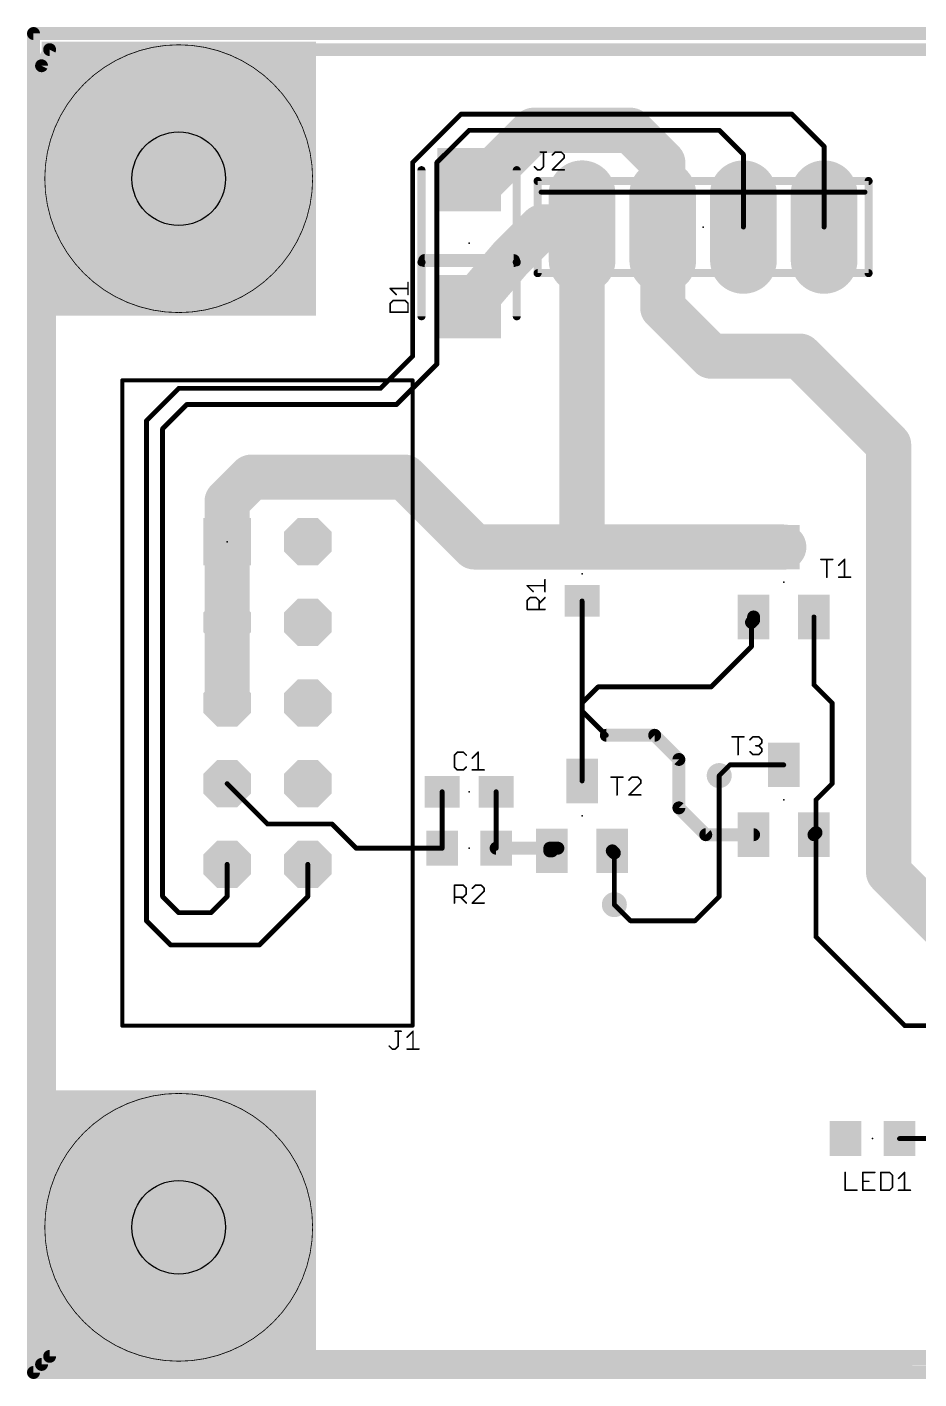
# Model space of a CAD drawing. Extents: x -0.2 to 44.7, y 0.1 to 42.6.
# Drawn here: x -0.2 to 27.88, y 0.05 to 42.62 of the extents above; entities that cross this region are included whole.
import ezdxf

# ---------------------------------------------------------------- set-up
doc = ezdxf.new("R2010")
doc.units = 0
for name, color, linetype in [('1', 22, 'CONTINUOUS'), ('16', 175, 'CONTINUOUS'), ('17', 82, 'CONTINUOUS'), ('18', 82, 'CONTINUOUS'), ('20', 7, 'CONTINUOUS'), ('21', 253, 'CONTINUOUS'), ('23', 7, 'CONTINUOUS'), ('25', 253, 'CONTINUOUS'), ('41', 22, 'CONTINUOUS'), ('42', 175, 'CONTINUOUS')]:
    doc.layers.add(name, color=color, linetype=linetype)

# ---------------------------------------------------------------- blocks, each defined once
blk = doc.blocks.new('RECT')
blk.add_solid([(-0.5, -0.5), (0.5, -0.5), (-0.5, 0.5), (0.5, 0.5)])
blk = doc.blocks.new('SQUAREP')
blk.add_solid([(-0.5, -0.5), (0.5, -0.5), (-0.5, 0.5), (0.5, 0.5)])
blk = doc.blocks.new('OCTAGONP')
at = {"const_width": 0.5}
blk.add_lwpolyline([(-0.25, -0.1036), (-0.25, 0.1036), (-0.1036, 0.25), (0.1036, 0.25), (0.25, 0.1036), (0.25, -0.1036), (0.1036, -0.25), (-0.1036, -0.25), (-0.25, -0.1036), (-0.25, 0.1036)], dxfattribs=at)
blk = doc.blocks.new('LONGP100')
at = {"const_width": 1}
blk.add_lwpolyline([(-0.5, 0), (0.5, 0)], dxfattribs=at)
at = {"const_width": 0.5}
for points in [[(-0.5, 0.25, 1), (-0.5, -0.25)], [(0.5, -0.25, 1), (0.5, 0.25)]]:
    blk.add_lwpolyline(points, format="xyb", dxfattribs=at)
blk = doc.blocks.new('ROUNDV')
at = {"const_width": 0.5}
blk.add_lwpolyline([(0, -0.25, 1), (0, 0.25, 1), (0, -0.25)], format="xyb", dxfattribs=at)

msp = doc.modelspace()

# ---------------------------------------------------------------- linework, layer by layer
at = {"layer": '1'}
for points, const_width in [([(0.254, 41.402), (0.508, 41.91)], 0.4064), ([(0.508, 41.91), (43.942, 41.91)], 0.4064), ([(0.254, 0.508), (0.254, 41.402)], 0.4064), ([(14.192, 37.814), (15.748, 39.37)], 1.4224), ([(15.748, 39.37), (18.796, 39.37)], 1.4224), ([(18.796, 39.37), (19.812, 38.354)], 1.4224), ([(19.812, 38.354), (19.812, 36.322)], 1.4224), ([(13.716, 37.814), (14.192, 37.814)], 1.4224), ([(15.018, 35.338), (16.002, 36.322)], 1.4224), ([(16.002, 36.322), (17.272, 36.322)], 1.4224), ([(17.272, 26.25), (17.272, 36.322)], 1.4224), ([(19.812, 33.782), (19.812, 36.322)], 1.4224), ([(13.716, 33.814), (15.018, 35.338)], 1.4224), ([(21.336, 32.258), (19.812, 33.782)], 1.4224), ([(24.13, 32.258), (21.336, 32.258)], 1.4224), ([(26.924, 29.464), (24.13, 32.258)], 1.4224), ([(26.924, 16.002), (26.924, 29.464)], 1.4224), ([(6.096, 27.686), (6.858, 28.448)], 1.4224), ([(6.858, 28.448), (11.684, 28.448)], 1.4224), ([(11.684, 28.448), (13.882, 26.25)], 1.4224), ([(6.096, 27.686), (6.096, 26.416)], 1.4224), ([(6.096, 26.416), (6.096, 23.876)], 1.4224), ([(17.272, 26.25), (13.882, 26.25)], 1.4224), ([(17.276, 26.246), (17.272, 26.25)], 1.4224), ([(23.622, 26.246), (17.276, 26.246)], 1.4224), ([(6.096, 23.876), (6.096, 21.336)], 1.4224), ([(17.272, 21.336), (17.272, 24.55)], 0.1524), ([(22.672, 23.942), (22.606, 23.876)], 0.4064), ([(22.672, 24.046), (22.672, 23.942)], 0.4064), ([(22.606, 23.876), (22.606, 23.114)], 0.1524), ([(24.572, 24.046), (24.572, 21.91)], 0.1524), ([(22.606, 23.114), (21.336, 21.844)], 0.1524), ([(17.78, 21.844), (17.272, 21.336)], 0.1524), ([(21.336, 21.844), (17.78, 21.844)], 0.1524), ([(24.572, 21.91), (25.146, 21.336)], 0.1524), ([(17.272, 21.082), (17.272, 21.336)], 0.1524), ([(25.146, 21.336), (25.146, 18.796)], 0.1524), ([(17.272, 18.88), (17.272, 21.082)], 0.1524), ([(18.034, 20.32), (17.272, 21.082)], 0.1524), ([(19.558, 20.32), (18.034, 20.32)], 0.4064), ([(20.32, 19.558), (19.558, 20.32)], 0.4064), ([(20.32, 18.034), (20.32, 19.558)], 0.4064), ([(21.928, 19.388), (21.59, 19.05)], 0.1524), ([(23.622, 19.388), (21.928, 19.388)], 0.1524), ([(7.366, 17.526), (6.096, 18.796)], 0.1524), ([(25.146, 18.796), (24.638, 18.288)], 0.1524), ([(12.866, 16.764), (12.866, 18.542)], 0.1524), ([(14.566, 16.764), (14.566, 18.542)], 0.1524), ([(24.638, 18.288), (24.638, 17.254)], 0.1524), ([(21.166, 17.188), (20.32, 18.034)], 0.4064), ([(9.398, 17.526), (7.366, 17.526)], 0.1524), ([(10.16, 16.764), (9.398, 17.526)], 0.1524), ([(24.638, 17.254), (24.572, 17.188)], 0.4064), ([(22.672, 17.188), (21.166, 17.188)], 0.4064), ([(24.638, 17.254), (24.638, 13.97)], 0.1524), ([(10.16, 16.764), (12.866, 16.764)], 0.1524), ([(14.566, 16.764), (16.256, 16.764)], 0.4064), ([(16.256, 16.764), (16.51, 16.764)], 0.4064), ([(16.256, 16.68), (16.256, 16.764)], 0.4064), ([(16.322, 16.68), (16.256, 16.68)], 0.4064), ([(18.288, 16.614), (18.222, 16.68)], 0.4064), ([(18.288, 14.986), (18.288, 16.614)], 0.1524), ([(28.702, 14.224), (26.924, 16.002)], 1.4224), ([(24.638, 13.97), (27.432, 11.176)], 0.1524), ([(27.432, 11.176), (32.004, 11.176)], 0.1524), ([(30.392, 7.62), (27.266, 7.62)], 0.1524), ([(43.942, 0.762), (0.254, 0.508)], 0.4064)]:
    msp.add_lwpolyline(points, dxfattribs=dict(at, const_width=const_width))
for points, const_width in [([(0.508, 42.0116, 1), (0.508, 41.8084)], 0.2032), ([(0.5989, 41.8646, 1), (0.4171, 41.9554)], 0.2032), ([(0.3556, 41.402, 1), (0.1524, 41.402)], 0.2032), ([(0.1631, 41.4474, 1), (0.3449, 41.3566)], 0.2032), ([(15.748, 39.7256, 1), (15.748, 39.0144)], 0.7112), ([(15.9994, 39.1186, 1), (15.4966, 39.6214)], 0.7112), ([(19.0474, 39.6214, 1), (18.5446, 39.1186)], 0.7112), ([(18.796, 39.0144, 1), (18.796, 39.7256)], 0.7112), ([(20.1676, 38.354, 1), (19.4564, 38.354)], 0.7112), ([(19.5606, 38.1026, 1), (20.0634, 38.6054)], 0.7112), ([(13.716, 38.1696, 1), (13.716, 37.4584)], 0.7112), ([(13.9406, 38.0654, 1), (14.4434, 37.5626)], 0.7112), ([(14.192, 37.4584, 1), (14.192, 38.1696)], 0.7112), ([(16.002, 36.6776, 1), (16.002, 35.9664)], 0.7112), ([(16.2534, 36.0706, 1), (15.7506, 36.5734)], 0.7112), ([(17.6276, 36.322, 1), (16.9164, 36.322)], 0.7112), ([(17.272, 35.9664, 1), (17.272, 36.6776)], 0.7112), ([(20.1676, 36.322, 1), (19.4564, 36.322)], 0.7112), ([(19.4564, 36.322, 1), (20.1676, 36.322)], 0.7112), ([(14.7666, 35.5894, 1), (15.2694, 35.0866)], 0.7112), ([(15.2884, 35.107, 1), (14.7476, 35.569)], 0.7112), ([(20.0634, 34.0334, 1), (19.5606, 33.5306)], 0.7112), ([(13.4456, 34.045, 1), (13.9864, 33.583)], 0.7112), ([(19.4564, 33.782, 1), (20.1676, 33.782)], 0.7112), ([(21.336, 32.6136, 1), (21.336, 31.9024)], 0.7112), ([(21.0846, 32.0066, 1), (21.5874, 32.5094)], 0.7112), ([(24.3814, 32.5094, 1), (23.8786, 32.0066)], 0.7112), ([(24.13, 31.9024, 1), (24.13, 32.6136)], 0.7112), ([(27.2796, 29.464, 1), (26.5684, 29.464)], 0.7112), ([(26.6726, 29.2126, 1), (27.1754, 29.7154)], 0.7112), ([(6.858, 28.8036, 1), (6.858, 28.0924)], 0.7112), ([(7.1094, 28.1966, 1), (6.6066, 28.6994)], 0.7112), ([(11.9354, 28.6994, 1), (11.4326, 28.1966)], 0.7112), ([(11.684, 28.0924, 1), (11.684, 28.8036)], 0.7112), ([(6.4516, 27.686, 1), (5.7404, 27.686)], 0.7112), ([(5.8446, 27.9374, 1), (6.3474, 27.4346)], 0.7112), ([(6.4516, 26.416, 1), (5.7404, 26.416)], 0.7112), ([(13.882, 26.6056, 1), (13.882, 25.8944)], 0.7112), ([(13.6306, 25.9986, 1), (14.1334, 26.5014)], 0.7112), ([(17.5234, 26.5014, 1), (17.0206, 25.9986)], 0.7112), ([(17.276, 26.6016, 1), (17.276, 25.8904)], 0.7112), ([(17.0246, 25.9946, 1), (17.5274, 26.4974)], 0.7112), ([(17.272, 25.8944, 1), (17.272, 26.6056)], 0.7112), ([(23.622, 25.8904, 1), (23.622, 26.6016)], 0.7112), ([(5.7404, 26.416, 1), (6.4516, 26.416)], 0.7112), ([(16.9164, 26.25, 1), (17.6276, 26.25)], 0.7112), ([(6.4516, 23.876, 1), (5.7404, 23.876)], 0.7112), ([(17.3101, 24.55, 1), (17.2339, 24.55)], 0.0762), ([(5.7404, 23.876, 1), (6.4516, 23.876)], 0.7112), ([(22.5342, 23.9478, 1), (22.6778, 23.8042)], 0.2032), ([(22.7736, 24.046, 1), (22.5704, 24.046)], 0.2032), ([(22.5704, 23.942, 1), (22.7736, 23.942)], 0.2032), ([(22.7438, 23.8702, 1), (22.6002, 24.0138)], 0.2032), ([(22.6441, 23.876, 1), (22.5679, 23.876)], 0.0762), ([(24.6101, 24.046, 1), (24.5339, 24.046)], 0.0762), ([(22.5679, 23.114, 1), (22.6441, 23.114)], 0.0762), ([(22.6329, 23.0871, 1), (22.5791, 23.1409)], 0.0762), ([(17.78, 21.8821, 1), (17.78, 21.8059)], 0.0762), ([(17.8069, 21.8171, 1), (17.7531, 21.8709)], 0.0762), ([(21.3091, 21.8709, 1), (21.3629, 21.8171)], 0.0762), ([(21.336, 21.8059, 1), (21.336, 21.8821)], 0.0762), ([(24.5339, 21.91, 1), (24.6101, 21.91)], 0.0762), ([(24.5989, 21.9369, 1), (24.5451, 21.8831)], 0.0762), ([(5.7404, 21.336, 1), (6.4516, 21.336)], 0.7112), ([(17.3101, 21.336, 1), (17.2339, 21.336)], 0.0762), ([(17.2339, 21.336, 1), (17.3101, 21.336)], 0.0762), ([(17.2451, 21.3629, 1), (17.2989, 21.3091)], 0.0762), ([(25.1841, 21.336, 1), (25.1079, 21.336)], 0.0762), ([(25.1191, 21.3091, 1), (25.1729, 21.3629)], 0.0762), ([(17.3101, 21.082, 1), (17.2339, 21.082)], 0.0762), ([(17.2339, 21.082, 1), (17.3101, 21.082)], 0.0762), ([(17.2989, 21.1089, 1), (17.2451, 21.0551)], 0.0762), ([(18.034, 20.4216, 1), (18.034, 20.2184)], 0.2032), ([(19.6298, 20.3918, 1), (19.4862, 20.2482)], 0.2032), ([(19.558, 20.2184, 1), (19.558, 20.4216)], 0.2032), ([(18.0071, 20.2931, 1), (18.0609, 20.3469)], 0.0762), ([(20.4216, 19.558, 1), (20.2184, 19.558)], 0.2032), ([(20.2482, 19.4862, 1), (20.3918, 19.6298)], 0.2032), ([(21.928, 19.4261, 1), (21.928, 19.3499)], 0.0762), ([(21.9549, 19.3611, 1), (21.9011, 19.4149)], 0.0762), ([(23.622, 19.3499, 1), (23.622, 19.4261)], 0.0762), ([(6.1229, 18.8229, 1), (6.0691, 18.7691)], 0.0762), ([(17.2339, 18.88, 1), (17.3101, 18.88)], 0.0762), ([(21.5631, 19.0769, 1), (21.6169, 19.0231)], 0.0762), ([(25.1079, 18.796, 1), (25.1841, 18.796)], 0.0762), ([(25.1729, 18.7691, 1), (25.1191, 18.8229)], 0.0762), ([(12.9041, 18.542, 1), (12.8279, 18.542)], 0.0762), ([(14.6041, 18.542, 1), (14.5279, 18.542)], 0.0762), ([(24.6761, 18.288, 1), (24.5999, 18.288)], 0.0762), ([(24.6111, 18.3149, 1), (24.6649, 18.2611)], 0.0762), ([(20.2184, 18.034, 1), (20.4216, 18.034)], 0.2032), ([(20.3918, 18.1058, 1), (20.2482, 17.9622)], 0.2032), ([(7.366, 17.5641, 1), (7.366, 17.4879)], 0.0762), ([(7.3391, 17.4991, 1), (7.3929, 17.5529)], 0.0762), ([(9.4249, 17.5529, 1), (9.3711, 17.4991)], 0.0762), ([(9.398, 17.4879, 1), (9.398, 17.5641)], 0.0762), ([(24.7098, 17.1822, 1), (24.5662, 17.3258)], 0.2032), ([(21.166, 17.2896, 1), (21.166, 17.0864)], 0.2032), ([(21.0942, 17.1162, 1), (21.2378, 17.2598)], 0.2032), ([(22.672, 17.0864, 1), (22.672, 17.2896)], 0.2032), ([(24.5002, 17.2598, 1), (24.6438, 17.1162)], 0.2032), ([(24.6761, 17.254, 1), (24.5999, 17.254)], 0.0762), ([(24.5999, 17.254, 1), (24.6761, 17.254)], 0.0762), ([(10.16, 16.8021, 1), (10.16, 16.7259)], 0.0762), ([(10.1331, 16.7371, 1), (10.1869, 16.7909)], 0.0762), ([(12.8279, 16.764, 1), (12.9041, 16.764)], 0.0762), ([(12.866, 16.7259, 1), (12.866, 16.8021)], 0.0762), ([(14.566, 16.8656, 1), (14.566, 16.6624)], 0.2032), ([(14.5279, 16.764, 1), (14.6041, 16.764)], 0.0762), ([(16.256, 16.8656, 1), (16.256, 16.6624)], 0.2032), ([(16.3576, 16.764, 1), (16.1544, 16.764)], 0.2032), ([(16.256, 16.7816, 1), (16.256, 16.5784)], 0.2032), ([(16.1544, 16.68, 1), (16.3576, 16.68)], 0.2032), ([(16.256, 16.6624, 1), (16.256, 16.8656)], 0.2032), ([(16.322, 16.5784, 1), (16.322, 16.7816)], 0.2032), ([(16.51, 16.6624, 1), (16.51, 16.8656)], 0.2032), ([(18.2938, 16.7518, 1), (18.1502, 16.6082)], 0.2032), ([(18.2162, 16.5422, 1), (18.3598, 16.6858)], 0.2032), ([(18.3261, 16.614, 1), (18.2499, 16.614)], 0.0762), ([(27.1754, 16.2534, 1), (26.6726, 15.7506)], 0.7112), ([(26.5684, 16.002, 1), (27.2796, 16.002)], 0.7112), ([(18.2499, 14.986, 1), (18.3261, 14.986)], 0.0762), ([(24.5999, 13.97, 1), (24.6761, 13.97)], 0.0762), ([(24.6649, 13.9969, 1), (24.6111, 13.9431)], 0.0762), ([(27.432, 11.2141, 1), (27.432, 11.1379)], 0.0762), ([(27.4051, 11.1491, 1), (27.4589, 11.2029)], 0.0762), ([(27.266, 7.6581, 1), (27.266, 7.5819)], 0.0762), ([(0.2534, 0.6096, 1), (0.2546, 0.4064)], 0.2032), ([(0.1524, 0.508, 1), (0.3556, 0.508)], 0.2032)]:
    msp.add_lwpolyline(points, format="xyb", dxfattribs=dict(at, const_width=const_width))
at = {"layer": '16'}
for points, const_width in [([(0.508, 41.91), (43.942, 41.91)], 0.4064), ([(0.508, 0.762), (0.508, 41.91)], 0.4064), ([(11.938, 38.354), (13.462, 39.878)], 0.1524), ([(13.462, 39.878), (23.876, 39.878)], 0.1524), ([(23.876, 39.878), (24.892, 38.862)], 0.1524), ([(12.7, 38.354), (13.716, 39.37)], 0.1524), ([(13.716, 39.37), (21.59, 39.37)], 0.1524), ([(21.59, 39.37), (22.352, 38.608)], 0.1524), ([(24.892, 38.862), (24.892, 36.322)], 0.1524), ([(11.938, 32.258), (11.938, 38.354)], 0.1524), ([(12.7, 32.004), (12.7, 38.354)], 0.1524), ([(22.352, 38.608), (22.352, 36.322)], 0.1524), ([(10.922, 31.242), (11.938, 32.258)], 0.1524), ([(11.43, 30.734), (12.7, 32.004)], 0.1524), ([(3.556, 30.226), (4.572, 31.242)], 0.1524), ([(4.572, 31.242), (10.922, 31.242)], 0.1524), ([(4.064, 29.972), (4.826, 30.734)], 0.1524), ([(4.826, 30.734), (11.43, 30.734)], 0.1524), ([(3.556, 14.478), (3.556, 30.226)], 0.1524), ([(4.064, 15.24), (4.064, 29.972)], 0.1524), ([(21.59, 19.05), (21.59, 15.24)], 0.1524), ([(6.096, 16.256), (6.096, 15.24)], 0.1524), ([(8.636, 15.24), (8.636, 16.256)], 0.1524), ([(4.572, 14.732), (4.064, 15.24)], 0.1524), ([(6.096, 15.24), (5.588, 14.732)], 0.1524), ([(8.636, 15.24), (7.112, 13.716)], 0.1524), ([(18.796, 14.478), (18.288, 14.986)], 0.1524), ([(21.59, 15.24), (20.828, 14.478)], 0.1524), ([(4.318, 13.716), (3.556, 14.478)], 0.1524), ([(5.588, 14.732), (4.572, 14.732)], 0.1524), ([(20.828, 14.478), (18.796, 14.478)], 0.1524), ([(7.112, 13.716), (4.318, 13.716)], 0.1524), ([(43.942, 0.762), (0.508, 0.762)], 0.4064)]:
    msp.add_lwpolyline(points, dxfattribs=dict(at, const_width=const_width))
for points, const_width in [([(0.508, 42.0116, 1), (0.508, 41.8084)], 0.2032), ([(0.6096, 41.91, 1), (0.4064, 41.91)], 0.2032), ([(13.462, 39.9161, 1), (13.462, 39.8399)], 0.0762), ([(13.4889, 39.8511, 1), (13.4351, 39.9049)], 0.0762), ([(23.9029, 39.9049, 1), (23.8491, 39.8511)], 0.0762), ([(23.876, 39.8399, 1), (23.876, 39.9161)], 0.0762), ([(13.716, 39.4081, 1), (13.716, 39.3319)], 0.0762), ([(13.7429, 39.3431, 1), (13.6891, 39.3969)], 0.0762), ([(21.6169, 39.3969, 1), (21.5631, 39.3431)], 0.0762), ([(21.59, 39.3319, 1), (21.59, 39.4081)], 0.0762), ([(24.9301, 38.862, 1), (24.8539, 38.862)], 0.0762), ([(24.8651, 38.8351, 1), (24.9189, 38.8889)], 0.0762), ([(11.9761, 38.354, 1), (11.8999, 38.354)], 0.0762), ([(11.9111, 38.3809, 1), (11.9649, 38.3271)], 0.0762), ([(12.7381, 38.354, 1), (12.6619, 38.354)], 0.0762), ([(12.6731, 38.3809, 1), (12.7269, 38.3271)], 0.0762), ([(22.3901, 38.608, 1), (22.3139, 38.608)], 0.0762), ([(22.3251, 38.5811, 1), (22.3789, 38.6349)], 0.0762), ([(22.3139, 36.322, 1), (22.3901, 36.322)], 0.0762), ([(24.8539, 36.322, 1), (24.9301, 36.322)], 0.0762), ([(11.8999, 32.258, 1), (11.9761, 32.258)], 0.0762), ([(11.9649, 32.2311, 1), (11.9111, 32.2849)], 0.0762), ([(12.6619, 32.004, 1), (12.7381, 32.004)], 0.0762), ([(12.7269, 31.9771, 1), (12.6731, 32.0309)], 0.0762), ([(4.572, 31.2801, 1), (4.572, 31.2039)], 0.0762), ([(4.5989, 31.2151, 1), (4.5451, 31.2689)], 0.0762), ([(10.8951, 31.2689, 1), (10.9489, 31.2151)], 0.0762), ([(10.922, 31.2039, 1), (10.922, 31.2801)], 0.0762), ([(4.826, 30.7721, 1), (4.826, 30.6959)], 0.0762), ([(4.8529, 30.7071, 1), (4.7991, 30.7609)], 0.0762), ([(11.4031, 30.7609, 1), (11.4569, 30.7071)], 0.0762), ([(11.43, 30.6959, 1), (11.43, 30.7721)], 0.0762), ([(3.5941, 30.226, 1), (3.5179, 30.226)], 0.0762), ([(3.5291, 30.2529, 1), (3.5829, 30.1991)], 0.0762), ([(4.1021, 29.972, 1), (4.0259, 29.972)], 0.0762), ([(4.0371, 29.9989, 1), (4.0909, 29.9451)], 0.0762), ([(21.6281, 19.05, 1), (21.5519, 19.05)], 0.0762), ([(6.1341, 16.256, 1), (6.0579, 16.256)], 0.0762), ([(8.6741, 16.256, 1), (8.5979, 16.256)], 0.0762), ([(4.0259, 15.24, 1), (4.1021, 15.24)], 0.0762), ([(4.0909, 15.2669, 1), (4.0371, 15.2131)], 0.0762), ([(6.0579, 15.24, 1), (6.1341, 15.24)], 0.0762), ([(6.1229, 15.2131, 1), (6.0691, 15.2669)], 0.0762), ([(8.5979, 15.24, 1), (8.6741, 15.24)], 0.0762), ([(8.6629, 15.2131, 1), (8.6091, 15.2669)], 0.0762), ([(18.3149, 15.0129, 1), (18.2611, 14.9591)], 0.0762), ([(21.5519, 15.24, 1), (21.6281, 15.24)], 0.0762), ([(21.6169, 15.2131, 1), (21.5631, 15.2669)], 0.0762), ([(3.5179, 14.478, 1), (3.5941, 14.478)], 0.0762), ([(3.5829, 14.5049, 1), (3.5291, 14.4511)], 0.0762), ([(4.572, 14.7701, 1), (4.572, 14.6939)], 0.0762), ([(4.5451, 14.7051, 1), (4.5989, 14.7589)], 0.0762), ([(5.5611, 14.7589, 1), (5.6149, 14.7051)], 0.0762), ([(5.588, 14.6939, 1), (5.588, 14.7701)], 0.0762), ([(18.796, 14.5161, 1), (18.796, 14.4399)], 0.0762), ([(18.7691, 14.4511, 1), (18.8229, 14.5049)], 0.0762), ([(20.8011, 14.5049, 1), (20.8549, 14.4511)], 0.0762), ([(20.828, 14.4399, 1), (20.828, 14.5161)], 0.0762), ([(4.318, 13.7541, 1), (4.318, 13.6779)], 0.0762), ([(4.2911, 13.6891, 1), (4.3449, 13.7429)], 0.0762), ([(7.0851, 13.7429, 1), (7.1389, 13.6891)], 0.0762), ([(7.112, 13.6779, 1), (7.112, 13.7541)], 0.0762), ([(0.508, 0.8636, 1), (0.508, 0.6604)], 0.2032), ([(0.4064, 0.762, 1), (0.6096, 0.762)], 0.2032)]:
    msp.add_lwpolyline(points, format="xyb", dxfattribs=dict(at, const_width=const_width))
at = {"layer": '20', "const_width": 0.4064}
for points in [[(0, 42.418), (44.45, 42.418)], [(0, 42.418), (0, 0.254)], [(0, 0.254), (44.45, 0.254)]]:
    msp.add_lwpolyline(points, dxfattribs=at)
at = {"layer": '20', "const_width": 0.2032}
for points in [[(0, 42.5196, 1), (0, 42.3164)], [(0.1016, 42.418, 1), (-0.1016, 42.418)], [(0, 0.3556, 1), (0, 0.1524)], [(-0.1016, 0.254, 1), (0.1016, 0.254)]]:
    msp.add_lwpolyline(points, format="xyb", dxfattribs=at)
at = {"layer": '20'}
for centre in [(4.572, 37.846), (4.572, 4.826)]:
    msp.add_circle(centre, 1.4732, dxfattribs=at)
at = {"layer": '21'}
for points, const_width in [([(12.216, 35.214), (12.216, 38.114)], 0.254), ([(15.216, 35.214), (15.216, 38.114)], 0.254), ([(26.292, 37.772), (15.872, 37.772)], 0.254), ([(15.872, 37.772), (15.872, 34.872)], 0.254), ([(26.292, 34.872), (26.292, 37.772)], 0.254), ([(15.982, 37.422), (26.182, 37.422)], 0.1524), ([(12.216, 33.514), (12.216, 35.214)], 0.254), ([(12.216, 35.214), (15.216, 35.214)], 0.254), ([(12.316, 35.268), (15.116, 35.268)], 0.4064), ([(15.216, 33.514), (15.216, 35.214)], 0.254), ([(15.872, 34.872), (26.292, 34.872)], 0.254), ([(11.7906, 34.2007), (11.7906, 34.5736)], 0.0508), ([(11.4177, 34.2007), (11.2313, 34.3871)], 0.0508), ([(11.2313, 34.3871), (11.7906, 34.3871)], 0.0508), ([(11.3245, 34.0123), (11.2313, 33.919)], 0.0508), ([(11.2313, 33.919), (11.2313, 33.6394)], 0.0508), ([(11.2313, 33.6394), (11.7906, 33.6394)], 0.0508), ([(11.6974, 34.0123), (11.3245, 34.0123)], 0.0508), ([(11.7906, 33.919), (11.6974, 34.0123)], 0.0508), ([(11.7906, 33.6394), (11.7906, 33.919)], 0.0508)]:
    msp.add_lwpolyline(points, dxfattribs=dict(at, const_width=const_width))
for points, const_width in [([(12.2795, 38.114, 1), (12.1525, 38.114)], 0.127), ([(15.2795, 38.114, 1), (15.1525, 38.114)], 0.127), ([(15.872, 37.8355, 1), (15.872, 37.7085)], 0.127), ([(15.9355, 37.772, 1), (15.8085, 37.772)], 0.127), ([(26.3555, 37.772, 1), (26.2285, 37.772)], 0.127), ([(26.292, 37.7085, 1), (26.292, 37.8355)], 0.127), ([(15.982, 37.4601, 1), (15.982, 37.3839)], 0.0762), ([(26.182, 37.3839, 1), (26.182, 37.4601)], 0.0762), ([(12.2795, 35.214, 1), (12.1525, 35.214)], 0.127), ([(12.216, 35.2775, 1), (12.216, 35.1505)], 0.127), ([(12.316, 35.3696, 1), (12.316, 35.1664)], 0.2032), ([(15.116, 35.1664, 1), (15.116, 35.3696)], 0.2032), ([(15.2795, 35.214, 1), (15.1525, 35.214)], 0.127), ([(15.216, 35.1505, 1), (15.216, 35.2775)], 0.127), ([(12.1525, 35.214, 1), (12.2795, 35.214)], 0.127), ([(15.1525, 35.214, 1), (15.2795, 35.214)], 0.127), ([(15.872, 34.9355, 1), (15.872, 34.8085)], 0.127), ([(15.8085, 34.872, 1), (15.9355, 34.872)], 0.127), ([(26.2285, 34.872, 1), (26.3555, 34.872)], 0.127), ([(26.292, 34.8085, 1), (26.292, 34.9355)], 0.127), ([(11.8033, 34.5736, 1), (11.7779, 34.5736)], 0.0254), ([(11.2403, 34.3961, 1), (11.2223, 34.3782)], 0.0254), ([(11.2313, 34.3998, 1), (11.2313, 34.3744)], 0.0254), ([(11.4088, 34.1917, 1), (11.4267, 34.2097)], 0.0254), ([(11.7779, 34.2007, 1), (11.8033, 34.2007)], 0.0254), ([(11.7906, 34.3744, 1), (11.7906, 34.3998)], 0.0254), ([(11.244, 33.919, 1), (11.2186, 33.919)], 0.0254), ([(11.2223, 33.928, 1), (11.2403, 33.9101)], 0.0254), ([(11.2313, 33.6521, 1), (11.2313, 33.6267)], 0.0254), ([(11.2186, 33.6394, 1), (11.244, 33.6394)], 0.0254), ([(11.3245, 34.025, 1), (11.3245, 33.9995)], 0.0254), ([(11.3335, 34.0033, 1), (11.3156, 34.0212)], 0.0254), ([(11.7064, 34.0212, 1), (11.6884, 34.0033)], 0.0254), ([(11.6974, 33.9995, 1), (11.6974, 34.025)], 0.0254), ([(11.8033, 33.919, 1), (11.7779, 33.919)], 0.0254), ([(11.7779, 33.6394, 1), (11.8033, 33.6394)], 0.0254), ([(11.7816, 33.9101, 1), (11.7996, 33.928)], 0.0254), ([(11.7906, 33.6267, 1), (11.7906, 33.6521)], 0.0254), ([(12.1525, 33.514, 1), (12.2795, 33.514)], 0.127), ([(15.1525, 33.514, 1), (15.2795, 33.514)], 0.127)]:
    msp.add_lwpolyline(points, format="xyb", dxfattribs=dict(at, const_width=const_width))
at = {"layer": '23'}
for p in [(21.082, 36.322), (13.716, 35.814), (6.096, 26.416), (17.272, 25.4), (23.622, 25.146), (13.716, 18.542), (23.622, 18.288), (17.272, 17.78), (13.716, 16.764), (26.416, 7.62)]:
    msp.add_point(p, dxfattribs=at)
at = {"layer": '25'}
for points, const_width in [([(4.572, 33.6296, 1), (4.572, 42.0624, 1), (4.572, 33.6296)], 0.0254), ([(15.9598, 38.6974, 1), (15.9598, 38.672)], 0.0254), ([(16.0657, 38.6847, 1), (16.0403, 38.6847)], 0.0254), ([(16.1463, 38.672, 1), (16.1463, 38.6974)], 0.0254), ([(16.3257, 38.6004, 1), (16.3437, 38.5825)], 0.0254), ([(16.4279, 38.6974, 1), (16.4279, 38.672)], 0.0254), ([(16.4369, 38.6757, 1), (16.4189, 38.6937)], 0.0254), ([(16.6233, 38.6937, 1), (16.6054, 38.6757)], 0.0254), ([(16.6143, 38.672, 1), (16.6143, 38.6974)], 0.0254), ([(16.7203, 38.5915, 1), (16.6949, 38.5915)], 0.0254), ([(16.6949, 38.4982, 1), (16.7203, 38.4982)], 0.0254), ([(16.6986, 38.5825, 1), (16.7165, 38.6004)], 0.0254), ([(16.7165, 38.4893, 1), (16.6986, 38.5072)], 0.0254), ([(15.7824, 38.2276, 1), (15.7644, 38.2096)], 0.0254), ([(15.8666, 38.1381, 1), (15.8666, 38.1127)], 0.0254), ([(15.8576, 38.1164, 1), (15.8756, 38.1344)], 0.0254), ([(15.9508, 38.1344, 1), (15.9688, 38.1164)], 0.0254), ([(15.9598, 38.1127, 1), (15.9598, 38.1381)], 0.0254), ([(16.0403, 38.2186, 1), (16.0657, 38.2186)], 0.0254), ([(16.062, 38.2096, 1), (16.0441, 38.2276)], 0.0254), ([(16.3347, 38.1381, 1), (16.3347, 38.1127)], 0.0254), ([(16.3257, 38.1344, 1), (16.3437, 38.1164)], 0.0254), ([(16.7076, 38.1127, 1), (16.7076, 38.1381)], 0.0254), ([(2.8258, 31.496, 1), (2.7622, 31.496)], 0.0635), ([(2.794, 31.5278, 1), (2.794, 31.4643)], 0.0635), ([(11.9698, 31.496, 1), (11.9062, 31.496)], 0.0635), ([(11.938, 31.4643, 1), (11.938, 31.5278)], 0.0635), ([(24.7904, 25.8704, 1), (24.7904, 25.845)], 0.0254), ([(24.9895, 25.8577, 1), (24.9641, 25.8577)], 0.0254), ([(25.1633, 25.845, 1), (25.1633, 25.8704)], 0.0254), ([(25.3427, 25.6802, 1), (25.3607, 25.6623)], 0.0254), ([(25.5508, 25.8577, 1), (25.5254, 25.8577)], 0.0254), ([(25.5471, 25.8487, 1), (25.5292, 25.8667)], 0.0254), ([(16.1163, 25.2166, 1), (16.0909, 25.2166)], 0.0254), ([(24.9641, 25.2984, 1), (24.9895, 25.2984)], 0.0254), ([(25.3517, 25.3111, 1), (25.3517, 25.2857)], 0.0254), ([(25.5254, 25.2984, 1), (25.5508, 25.2984)], 0.0254), ([(25.7246, 25.2857, 1), (25.7246, 25.3111)], 0.0254), ([(15.5533, 25.0391, 1), (15.5353, 25.0212)], 0.0254), ([(15.5443, 25.0428, 1), (15.5443, 25.0174)], 0.0254), ([(15.7218, 24.8347, 1), (15.7397, 24.8527)], 0.0254), ([(16.0909, 24.8437, 1), (16.1163, 24.8437)], 0.0254), ([(16.1036, 25.0174, 1), (16.1036, 25.0428)], 0.0254), ([(15.557, 24.562, 1), (15.5316, 24.562)], 0.0254), ([(15.5353, 24.571, 1), (15.5533, 24.5531)], 0.0254), ([(15.5443, 24.2951, 1), (15.5443, 24.2697)], 0.0254), ([(15.5316, 24.2824, 1), (15.557, 24.2824)], 0.0254), ([(15.6375, 24.668, 1), (15.6375, 24.6426)], 0.0254), ([(15.6465, 24.6463, 1), (15.6286, 24.6642)], 0.0254), ([(15.8329, 24.6642, 1), (15.815, 24.6463)], 0.0254), ([(15.824, 24.6426, 1), (15.824, 24.668)], 0.0254), ([(15.9299, 24.562, 1), (15.9045, 24.562)], 0.0254), ([(15.9082, 24.4778, 1), (15.9262, 24.4598)], 0.0254), ([(15.9045, 24.2824, 1), (15.9299, 24.2824)], 0.0254), ([(15.9082, 24.5531, 1), (15.9262, 24.571)], 0.0254), ([(16.1126, 24.6463, 1), (16.0946, 24.6642)], 0.0254), ([(16.1036, 24.2697, 1), (16.1036, 24.2951)], 0.0254), ([(21.9964, 20.2824, 1), (21.9964, 20.257)], 0.0254), ([(22.1955, 20.2697, 1), (22.1701, 20.2697)], 0.0254), ([(22.3693, 20.257, 1), (22.3693, 20.2824)], 0.0254), ([(22.5487, 20.1854, 1), (22.5667, 20.1675)], 0.0254), ([(22.6509, 20.2824, 1), (22.6509, 20.257)], 0.0254), ([(22.6599, 20.2607, 1), (22.6419, 20.2787)], 0.0254), ([(22.7441, 20.0027, 1), (22.7441, 19.9773)], 0.0254), ([(22.8463, 20.2787, 1), (22.8284, 20.2607)], 0.0254), ([(22.8463, 19.999, 1), (22.8284, 19.9811)], 0.0254), ([(22.8284, 19.999, 1), (22.8463, 19.9811)], 0.0254), ([(22.8373, 20.257, 1), (22.8373, 20.2824)], 0.0254), ([(22.8373, 19.9773, 1), (22.8373, 20.0027)], 0.0254), ([(22.9433, 20.1765, 1), (22.9179, 20.1765)], 0.0254), ([(22.9179, 20.0832, 1), (22.9433, 20.0832)], 0.0254), ([(22.9216, 20.1675, 1), (22.9395, 20.1854)], 0.0254), ([(22.9395, 20.0743, 1), (22.9216, 20.0922)], 0.0254), ([(13.2665, 19.6939, 1), (13.2411, 19.6939)], 0.0254), ([(13.2448, 19.7028, 1), (13.2628, 19.6849)], 0.0254), ([(13.347, 19.7998, 1), (13.347, 19.7744)], 0.0254), ([(13.356, 19.7781, 1), (13.338, 19.7961)], 0.0254), ([(13.5424, 19.7961, 1), (13.5244, 19.7781)], 0.0254), ([(13.5334, 19.7744, 1), (13.5334, 19.7998)], 0.0254), ([(13.6176, 19.6849, 1), (13.6356, 19.7028)], 0.0254), ([(13.8061, 19.6096, 1), (13.8241, 19.5917)], 0.0254), ([(14.0142, 19.7871, 1), (13.9888, 19.7871)], 0.0254), ([(14.0105, 19.7781, 1), (13.9925, 19.7961)], 0.0254), ([(22.1701, 19.7104, 1), (22.1955, 19.7104)], 0.0254), ([(22.5667, 19.8126, 1), (22.5487, 19.7946)], 0.0254), ([(22.6509, 19.7231, 1), (22.6509, 19.6977)], 0.0254), ([(22.6419, 19.7014, 1), (22.6599, 19.7194)], 0.0254), ([(22.8284, 19.7194, 1), (22.8463, 19.7014)], 0.0254), ([(22.8373, 19.6977, 1), (22.8373, 19.7231)], 0.0254), ([(22.9433, 19.8968, 1), (22.9179, 19.8968)], 0.0254), ([(22.9179, 19.8036, 1), (22.9433, 19.8036)], 0.0254), ([(22.9216, 19.8878, 1), (22.9395, 19.9058)], 0.0254), ([(22.9395, 19.7946, 1), (22.9216, 19.8126)], 0.0254), ([(13.2628, 19.33, 1), (13.2448, 19.312)], 0.0254), ([(13.2411, 19.321, 1), (13.2665, 19.321)], 0.0254), ([(13.347, 19.2405, 1), (13.347, 19.2151)], 0.0254), ([(13.338, 19.2188, 1), (13.356, 19.2368)], 0.0254), ([(13.5244, 19.2368, 1), (13.5424, 19.2188)], 0.0254), ([(13.5334, 19.2151, 1), (13.5334, 19.2405)], 0.0254), ([(13.6356, 19.312, 1), (13.6176, 19.33)], 0.0254), ([(13.8151, 19.2405, 1), (13.8151, 19.2151)], 0.0254), ([(13.9888, 19.2278, 1), (14.0142, 19.2278)], 0.0254), ([(14.1879, 19.2151, 1), (14.1879, 19.2405)], 0.0254), ([(18.1864, 19.0124, 1), (18.1864, 18.987)], 0.0254), ([(18.3855, 18.9997, 1), (18.3601, 18.9997)], 0.0254), ([(18.5593, 18.987, 1), (18.5593, 19.0124)], 0.0254), ([(18.7387, 18.9154, 1), (18.7567, 18.8975)], 0.0254), ([(18.8409, 19.0124, 1), (18.8409, 18.987)], 0.0254), ([(18.8499, 18.9907, 1), (18.8319, 19.0087)], 0.0254), ([(19.0363, 19.0087, 1), (19.0184, 18.9907)], 0.0254), ([(19.0273, 18.987, 1), (19.0273, 19.0124)], 0.0254), ([(19.1333, 18.9065, 1), (19.1079, 18.9065)], 0.0254), ([(19.1079, 18.8133, 1), (19.1333, 18.8133)], 0.0254), ([(19.1116, 18.8975, 1), (19.1295, 18.9154)], 0.0254), ([(19.1295, 18.8043, 1), (19.1116, 18.8222)], 0.0254), ([(18.3601, 18.4404, 1), (18.3855, 18.4404)], 0.0254), ([(18.7477, 18.4531, 1), (18.7477, 18.4277)], 0.0254), ([(18.7387, 18.4494, 1), (18.7567, 18.4314)], 0.0254), ([(19.1206, 18.4277, 1), (19.1206, 18.4531)], 0.0254), ([(13.2665, 15.5961, 1), (13.2411, 15.5961)], 0.0254), ([(13.2538, 15.6088, 1), (13.2538, 15.5834)], 0.0254), ([(13.5424, 15.6051, 1), (13.5244, 15.5871)], 0.0254), ([(13.5334, 15.5834, 1), (13.5334, 15.6088)], 0.0254), ([(13.6393, 15.5029, 1), (13.6139, 15.5029)], 0.0254), ([(13.6139, 15.3164, 1), (13.6393, 15.3164)], 0.0254), ([(13.6176, 15.4939, 1), (13.6356, 15.5118)], 0.0254), ([(13.6356, 15.3075, 1), (13.6176, 15.3254)], 0.0254), ([(13.8061, 15.5118, 1), (13.8241, 15.4939)], 0.0254), ([(13.9083, 15.6088, 1), (13.9083, 15.5834)], 0.0254), ([(13.9173, 15.5871, 1), (13.8993, 15.6051)], 0.0254), ([(14.1037, 15.6051, 1), (14.0857, 15.5871)], 0.0254), ([(14.0947, 15.5834, 1), (14.0947, 15.6088)], 0.0254), ([(14.2006, 15.5029, 1), (14.1752, 15.5029)], 0.0254), ([(14.1752, 15.4097, 1), (14.2006, 15.4097)], 0.0254), ([(14.179, 15.4939, 1), (14.1969, 15.5118)], 0.0254), ([(14.1969, 15.4007, 1), (14.179, 15.4186)], 0.0254), ([(13.2538, 15.2359, 1), (13.2538, 15.2105)], 0.0254), ([(13.2411, 15.0368, 1), (13.2665, 15.0368)], 0.0254), ([(13.4492, 15.2322, 1), (13.4312, 15.2142)], 0.0254), ([(13.5244, 15.2322, 1), (13.5424, 15.2142)], 0.0254), ([(13.5334, 15.2105, 1), (13.5334, 15.2359)], 0.0254), ([(13.6176, 15.0278, 1), (13.6356, 15.0458)], 0.0254), ([(13.8151, 15.0495, 1), (13.8151, 15.0241)], 0.0254), ([(13.8061, 15.0458, 1), (13.8241, 15.0278)], 0.0254), ([(14.1879, 15.0241, 1), (14.1879, 15.0495)], 0.0254), ([(2.794, 11.2078, 1), (2.794, 11.1442)], 0.0635), ([(2.7622, 11.176, 1), (2.8258, 11.176)], 0.0635), ([(11.9062, 11.176, 1), (11.9698, 11.176)], 0.0635), ([(11.938, 11.1442, 1), (11.938, 11.2078)], 0.0635), ([(11.3878, 11.0114, 1), (11.3878, 10.986)], 0.0254), ([(11.4937, 10.9987, 1), (11.4683, 10.9987)], 0.0254), ([(11.5743, 10.986, 1), (11.5743, 11.0114)], 0.0254), ([(11.7537, 10.8212, 1), (11.7717, 10.8033)], 0.0254), ([(11.9618, 10.9987, 1), (11.9364, 10.9987)], 0.0254), ([(11.9581, 10.9897, 1), (11.9402, 11.0077)], 0.0254), ([(11.2104, 10.5416, 1), (11.1924, 10.5236)], 0.0254), ([(11.2946, 10.4521, 1), (11.2946, 10.4267)], 0.0254), ([(11.2856, 10.4304, 1), (11.3036, 10.4484)], 0.0254), ([(11.3788, 10.4484, 1), (11.3968, 10.4304)], 0.0254), ([(11.3878, 10.4267, 1), (11.3878, 10.4521)], 0.0254), ([(11.4683, 10.5326, 1), (11.4937, 10.5326)], 0.0254), ([(11.49, 10.5236, 1), (11.4721, 10.5416)], 0.0254), ([(11.7627, 10.4521, 1), (11.7627, 10.4267)], 0.0254), ([(11.9364, 10.4394, 1), (11.9618, 10.4394)], 0.0254), ([(12.1356, 10.4267, 1), (12.1356, 10.4521)], 0.0254), ([(4.572, 0.6096, 1), (4.572, 9.0424, 1), (4.572, 0.6096)], 0.0254), ([(25.5651, 6.5537, 1), (25.5397, 6.5537)], 0.0254), ([(26.1137, 6.5664, 1), (26.1137, 6.541)], 0.0254), ([(26.1264, 6.5537, 1), (26.101, 6.5537)], 0.0254), ([(26.4866, 6.541, 1), (26.4866, 6.5664)], 0.0254), ([(26.6877, 6.5537, 1), (26.6623, 6.5537)], 0.0254), ([(26.675, 6.5664, 1), (26.675, 6.541)], 0.0254), ([(26.9636, 6.5627, 1), (26.9457, 6.5447)], 0.0254), ([(26.9547, 6.541, 1), (26.9547, 6.5664)], 0.0254), ([(27.0606, 6.4605, 1), (27.0352, 6.4605)], 0.0254), ([(27.0389, 6.4515, 1), (27.0568, 6.4694)], 0.0254), ([(27.2273, 6.3762, 1), (27.2453, 6.3583)], 0.0254), ([(27.4355, 6.5537, 1), (27.4101, 6.5537)], 0.0254), ([(27.4317, 6.5447, 1), (27.4138, 6.5627)], 0.0254), ([(25.5524, 6.0071, 1), (25.5524, 5.9817)], 0.0254), ([(25.5397, 5.9944, 1), (25.5651, 5.9944)], 0.0254), ([(25.9253, 5.9817, 1), (25.9253, 6.0071)], 0.0254), ([(26.1137, 6.2867, 1), (26.1137, 6.2613)], 0.0254), ([(26.1137, 6.0071, 1), (26.1137, 5.9817)], 0.0254), ([(26.101, 5.9944, 1), (26.1264, 5.9944)], 0.0254), ([(26.3001, 6.2613, 1), (26.3001, 6.2867)], 0.0254), ([(26.4866, 5.9817, 1), (26.4866, 6.0071)], 0.0254), ([(26.675, 6.0071, 1), (26.675, 5.9817)], 0.0254), ([(26.6623, 5.9944, 1), (26.6877, 5.9944)], 0.0254), ([(26.9457, 6.0034, 1), (26.9636, 5.9854)], 0.0254), ([(26.9547, 5.9817, 1), (26.9547, 6.0071)], 0.0254), ([(27.0352, 6.0876, 1), (27.0606, 6.0876)], 0.0254), ([(27.0568, 6.0786, 1), (27.0389, 6.0966)], 0.0254), ([(27.2363, 6.0071, 1), (27.2363, 5.9817)], 0.0254), ([(27.4101, 5.9944, 1), (27.4355, 5.9944)], 0.0254), ([(27.6092, 5.9817, 1), (27.6092, 6.0071)], 0.0254)]:
    msp.add_lwpolyline(points, format="xyb", dxfattribs=dict(at, const_width=const_width))
for points, const_width in [([(15.9598, 38.6847), (16.1463, 38.6847)], 0.0508), ([(16.053, 38.2186), (16.053, 38.6847)], 0.0508), ([(16.4279, 38.6847), (16.3347, 38.5915)], 0.0508), ([(16.3347, 38.1254), (16.7076, 38.4982)], 0.0508), ([(16.6143, 38.6847), (16.4279, 38.6847)], 0.0508), ([(16.7076, 38.5915), (16.6143, 38.6847)], 0.0508), ([(16.7076, 38.4982), (16.7076, 38.5915)], 0.0508), ([(15.7734, 38.2186), (15.8666, 38.1254)], 0.0508), ([(15.8666, 38.1254), (15.9598, 38.1254)], 0.0508), ([(15.9598, 38.1254), (16.053, 38.2186)], 0.0508), ([(16.7076, 38.1254), (16.3347, 38.1254)], 0.0508), ([(2.794, 31.496), (11.938, 31.496)], 0.127), ([(2.794, 11.176), (2.794, 31.496)], 0.127), ([(11.938, 31.496), (11.938, 11.176)], 0.127), ([(24.7904, 25.8577), (25.1633, 25.8577)], 0.0508), ([(24.9768, 25.2984), (24.9768, 25.8577)], 0.0508), ([(25.3517, 25.6713), (25.5381, 25.8577)], 0.0508), ([(25.5381, 25.8577), (25.5381, 25.2984)], 0.0508), ([(16.1036, 24.8437), (16.1036, 25.2166)], 0.0508), ([(25.3517, 25.2984), (25.7246, 25.2984)], 0.0508), ([(15.7308, 24.8437), (15.5443, 25.0301)], 0.0508), ([(15.5443, 25.0301), (16.1036, 25.0301)], 0.0508), ([(15.5443, 24.562), (15.6375, 24.6553)], 0.0508), ([(15.5443, 24.2824), (15.5443, 24.562)], 0.0508), ([(16.1036, 24.2824), (15.5443, 24.2824)], 0.0508), ([(15.6375, 24.6553), (15.824, 24.6553)], 0.0508), ([(15.824, 24.6553), (15.9172, 24.562)], 0.0508), ([(15.9172, 24.4688), (16.1036, 24.6553)], 0.0508), ([(15.9172, 24.562), (15.9172, 24.2824)], 0.0508), ([(21.9964, 20.2697), (22.3693, 20.2697)], 0.0508), ([(22.1828, 19.7104), (22.1828, 20.2697)], 0.0508), ([(22.5577, 20.1765), (22.6509, 20.2697)], 0.0508), ([(22.6509, 20.2697), (22.8373, 20.2697)], 0.0508), ([(22.8373, 19.99), (22.7441, 19.99)], 0.0508), ([(22.8373, 20.2697), (22.9306, 20.1765)], 0.0508), ([(22.9306, 20.0832), (22.8373, 19.99)], 0.0508), ([(22.8373, 19.99), (22.9306, 19.8968)], 0.0508), ([(22.9306, 20.1765), (22.9306, 20.0832)], 0.0508), ([(13.347, 19.7871), (13.2538, 19.6939)], 0.0508), ([(13.2538, 19.6939), (13.2538, 19.321)], 0.0508), ([(13.5334, 19.7871), (13.347, 19.7871)], 0.0508), ([(13.6266, 19.6939), (13.5334, 19.7871)], 0.0508), ([(13.8151, 19.6007), (14.0015, 19.7871)], 0.0508), ([(14.0015, 19.7871), (14.0015, 19.2278)], 0.0508), ([(22.6509, 19.7104), (22.5577, 19.8036)], 0.0508), ([(22.8373, 19.7104), (22.6509, 19.7104)], 0.0508), ([(22.9306, 19.8036), (22.8373, 19.7104)], 0.0508), ([(22.9306, 19.8968), (22.9306, 19.8036)], 0.0508), ([(13.2538, 19.321), (13.347, 19.2278)], 0.0508), ([(13.347, 19.2278), (13.5334, 19.2278)], 0.0508), ([(13.5334, 19.2278), (13.6266, 19.321)], 0.0508), ([(13.8151, 19.2278), (14.1879, 19.2278)], 0.0508), ([(18.1864, 18.9997), (18.5593, 18.9997)], 0.0508), ([(18.3728, 18.4404), (18.3728, 18.9997)], 0.0508), ([(18.8409, 18.9997), (18.7477, 18.9065)], 0.0508), ([(18.7477, 18.4404), (19.1206, 18.8133)], 0.0508), ([(19.0273, 18.9997), (18.8409, 18.9997)], 0.0508), ([(19.1206, 18.9065), (19.0273, 18.9997)], 0.0508), ([(19.1206, 18.8133), (19.1206, 18.9065)], 0.0508), ([(19.1206, 18.4404), (18.7477, 18.4404)], 0.0508), ([(13.2538, 15.0368), (13.2538, 15.5961)], 0.0508), ([(13.2538, 15.5961), (13.5334, 15.5961)], 0.0508), ([(13.5334, 15.5961), (13.6266, 15.5029)], 0.0508), ([(13.6266, 15.3164), (13.5334, 15.2232)], 0.0508), ([(13.6266, 15.5029), (13.6266, 15.3164)], 0.0508), ([(13.9083, 15.5961), (13.8151, 15.5029)], 0.0508), ([(13.8151, 15.0368), (14.1879, 15.4097)], 0.0508), ([(14.0947, 15.5961), (13.9083, 15.5961)], 0.0508), ([(14.1879, 15.5029), (14.0947, 15.5961)], 0.0508), ([(14.1879, 15.4097), (14.1879, 15.5029)], 0.0508), ([(13.5334, 15.2232), (13.2538, 15.2232)], 0.0508), ([(13.4402, 15.2232), (13.6266, 15.0368)], 0.0508), ([(14.1879, 15.0368), (13.8151, 15.0368)], 0.0508), ([(11.938, 11.176), (2.794, 11.176)], 0.127), ([(11.3878, 10.9987), (11.5743, 10.9987)], 0.0508), ([(11.481, 10.5326), (11.481, 10.9987)], 0.0508), ([(11.7627, 10.8123), (11.9491, 10.9987)], 0.0508), ([(11.9491, 10.9987), (11.9491, 10.4394)], 0.0508), ([(11.2014, 10.5326), (11.2946, 10.4394)], 0.0508), ([(11.2946, 10.4394), (11.3878, 10.4394)], 0.0508), ([(11.3878, 10.4394), (11.481, 10.5326)], 0.0508), ([(11.7627, 10.4394), (12.1356, 10.4394)], 0.0508), ([(25.5524, 6.5537), (25.5524, 5.9944)], 0.0508), ([(26.4866, 6.5537), (26.1137, 6.5537)], 0.0508), ([(26.1137, 6.5537), (26.1137, 5.9944)], 0.0508), ([(26.675, 6.5537), (26.675, 5.9944)], 0.0508), ([(26.9547, 6.5537), (26.675, 6.5537)], 0.0508), ([(27.0479, 6.4605), (26.9547, 6.5537)], 0.0508), ([(27.0479, 6.0876), (27.0479, 6.4605)], 0.0508), ([(27.2363, 6.3673), (27.4228, 6.5537)], 0.0508), ([(27.4228, 6.5537), (27.4228, 5.9944)], 0.0508), ([(25.5524, 5.9944), (25.9253, 5.9944)], 0.0508), ([(26.1137, 6.274), (26.3001, 6.274)], 0.0508), ([(26.1137, 5.9944), (26.4866, 5.9944)], 0.0508), ([(26.675, 5.9944), (26.9547, 5.9944)], 0.0508), ([(26.9547, 5.9944), (27.0479, 6.0876)], 0.0508), ([(27.2363, 5.9944), (27.6092, 5.9944)], 0.0508)]:
    msp.add_lwpolyline(points, dxfattribs=dict(at, const_width=const_width))

# ---------------------------------------------------------------- block references
at = {"layer": '1', "xscale": 2, "yscale": 2, "rotation": 90}
for p in [(13.716, 37.814), (13.716, 33.814)]:
    msp.add_blockref('RECT', p, dxfattribs=at)
at = {"layer": '1'}
for p, yscale in [((23.622, 26.246), 1.4), ((22.672, 24.046), 1.4), ((24.572, 24.046), 1.4), ((23.622, 19.388), 1.4), ((17.272, 18.88), 1.4), ((22.672, 17.188), 1.4), ((24.572, 17.188), 1.4), ((16.322, 16.68), 1.4), ((18.222, 16.68), 1.4), ((25.566, 7.62), 1.1), ((27.266, 7.62), 1.1)]:
    msp.add_blockref('RECT', p, dxfattribs=dict(at, yscale=yscale))
at = {"layer": '1', "yscale": 1.1}
for p, rotation in [((17.272, 26.25), 90), ((17.272, 24.55), 90), ((12.866, 16.764), 180), ((14.566, 16.764), 180)]:
    msp.add_blockref('RECT', p, dxfattribs=dict(at, rotation=rotation))
at = {"layer": '1', "xscale": 1.1, "rotation": 180}
for p in [(12.866, 18.542), (14.566, 18.542)]:
    msp.add_blockref('RECT', p, dxfattribs=at)
at = {"layer": '17', "xscale": 2.1, "yscale": 2.1, "rotation": 90}
for p in [(17.272, 36.322), (17.272, 36.322), (19.812, 36.322), (19.812, 36.322), (22.352, 36.322), (22.352, 36.322), (24.892, 36.322), (24.892, 36.322)]:
    msp.add_blockref('LONGP100', p, dxfattribs=at)
at = {"layer": '17', "xscale": 1.4986, "yscale": 1.4986}
for name, p in [('SQUAREP', (6.096, 26.416)), ('SQUAREP', (6.096, 26.416)), ('OCTAGONP', (8.636, 26.416)), ('OCTAGONP', (8.636, 26.416)), ('OCTAGONP', (6.096, 23.876)), ('OCTAGONP', (6.096, 23.876)), ('OCTAGONP', (8.636, 23.876)), ('OCTAGONP', (8.636, 23.876)), ('OCTAGONP', (6.096, 21.336)), ('OCTAGONP', (6.096, 21.336)), ('OCTAGONP', (8.636, 21.336)), ('OCTAGONP', (8.636, 21.336)), ('OCTAGONP', (6.096, 18.796)), ('OCTAGONP', (6.096, 18.796)), ('OCTAGONP', (8.636, 18.796)), ('OCTAGONP', (8.636, 18.796)), ('OCTAGONP', (6.096, 16.256)), ('OCTAGONP', (6.096, 16.256)), ('OCTAGONP', (8.636, 16.256)), ('OCTAGONP', (8.636, 16.256))]:
    msp.add_blockref(name, p, dxfattribs=at)
at = {"layer": '18', "xscale": 0.7874, "yscale": 0.7874}
for p in [(21.59, 19.05), (21.59, 19.05), (18.288, 14.986), (18.288, 14.986)]:
    msp.add_blockref('ROUNDV', p, dxfattribs=at)
at = {"layer": '41', "xscale": 8.636, "yscale": 8.636}
for p in [(4.572, 37.846), (4.572, 4.826)]:
    msp.add_blockref('RECT', p, dxfattribs=at)
at = {"layer": '42', "xscale": 8.636, "yscale": 8.636}
for p in [(4.572, 37.846), (4.572, 4.826)]:
    msp.add_blockref('RECT', p, dxfattribs=at)

doc.saveas('drawing.dxf')
